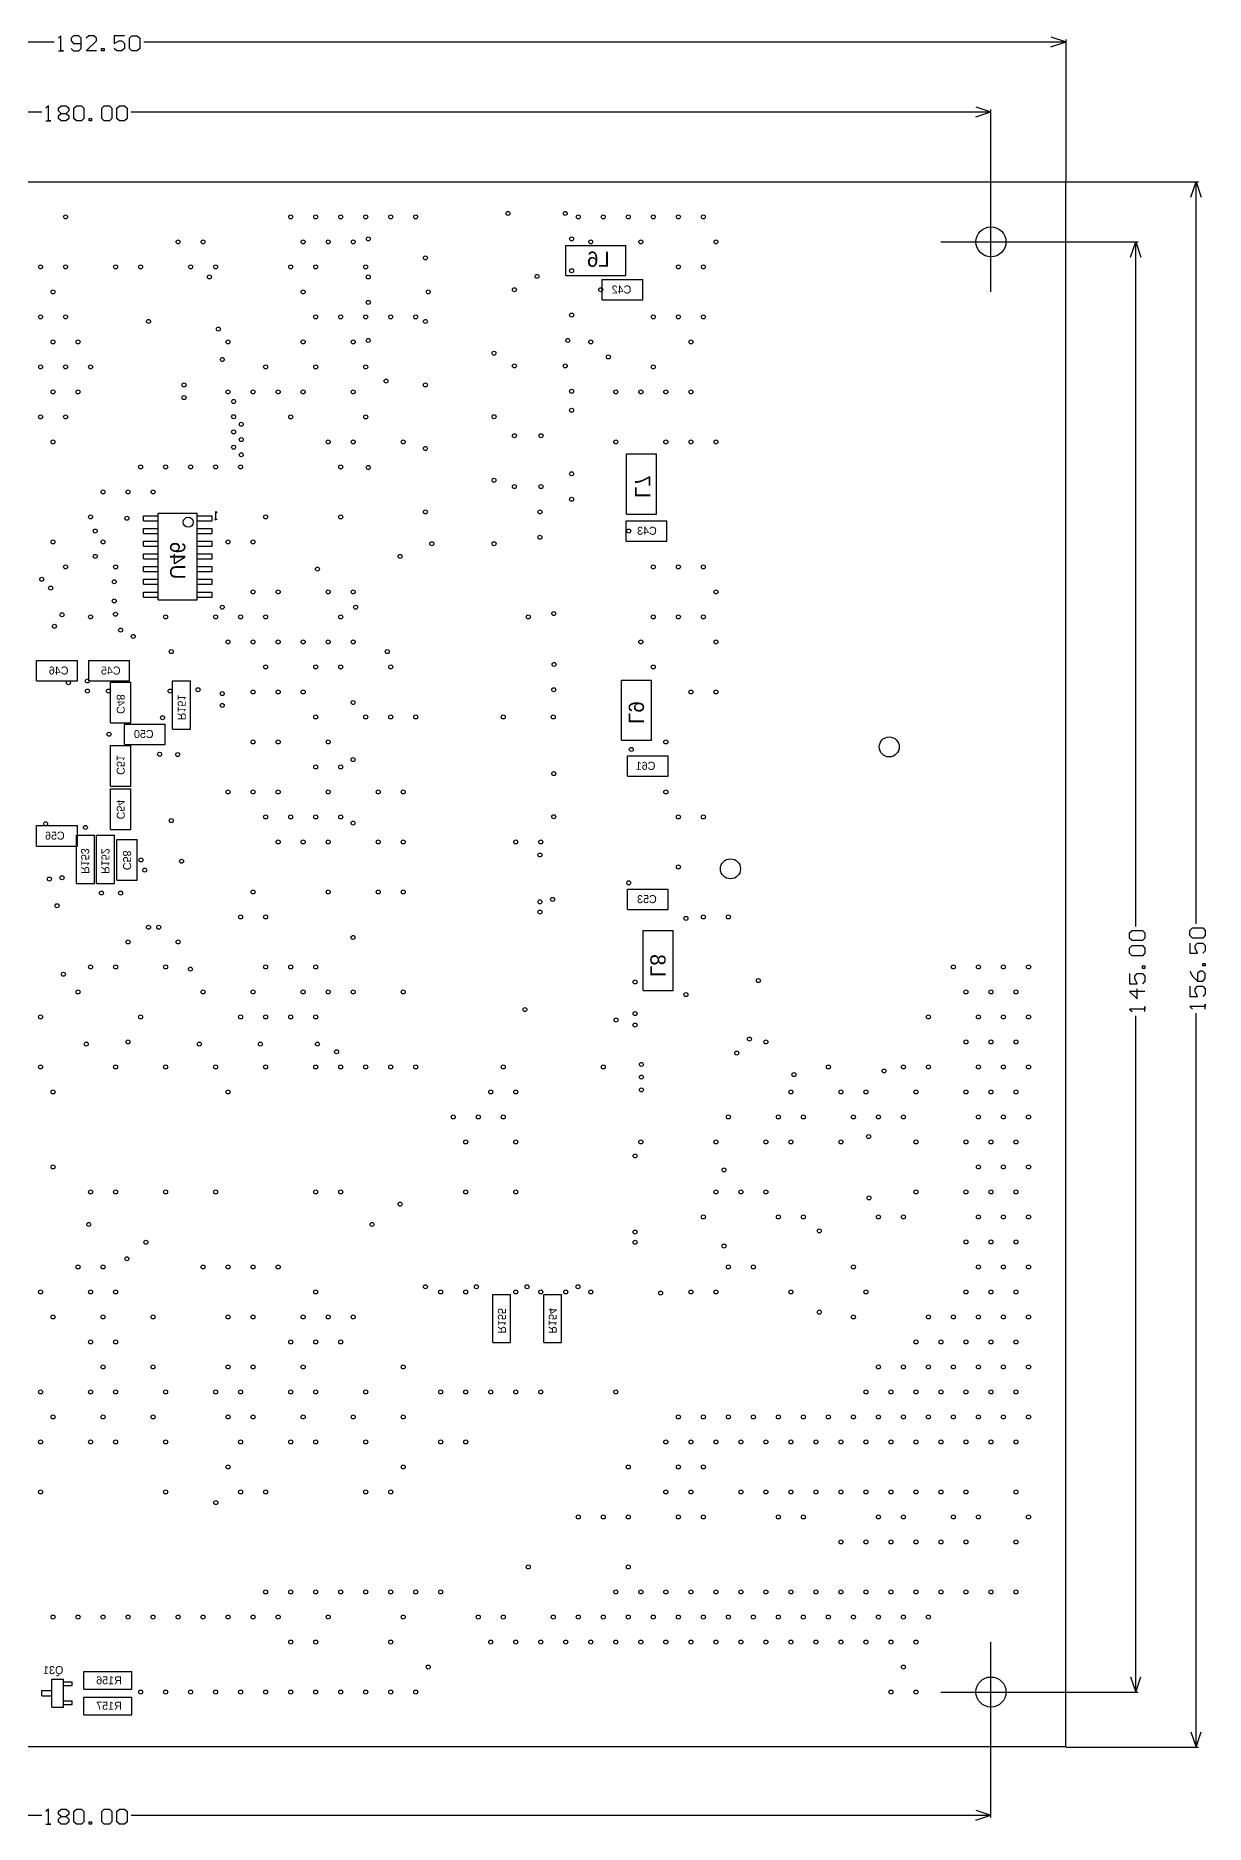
# Model space of a CAD drawing. Header units: millimetres. Extents: x 41 to 259, y 19 to 198.
# Drawn here: x 142 to 258.9, y 19.3 to 198.1 of the extents above; entities that cross this region are included whole.
import ezdxf

# ---------------------------------------------------------------- set-up
doc = ezdxf.new("R2010")
doc.units = ezdxf.units.MM
for name, color, linetype in [('Mechanical13', 56, 'Continuous'), ('PadHoleLayer', 156, 'Continuous'), ('ViaHoleLayer', 16, 'Continuous')]:
    doc.layers.add(name, color=color, linetype=linetype)

msp = doc.modelspace()

# ---------------------------------------------------------------- linework, layer by layer
at = {"layer": 'Mechanical13'}
for p, q in [((52.5, 197.5), (143.87, 197.5)), ((144.53, 198.11), (144.28, 197.86)), ((144.53, 196.59), (144.53, 198.11)), ((145.8, 198.11), (145.55, 197.86)), ((145.55, 197.86), (145.55, 197.6)), ((145.55, 197.6), (145.8, 197.35)), ((145.55, 196.84), (145.8, 196.59)), ((146.31, 198.11), (145.8, 198.11)), ((145.8, 197.35), (146.57, 197.35)), ((146.57, 197.86), (146.31, 198.11)), ((146.31, 196.59), (146.57, 196.84)), ((146.57, 196.84), (146.57, 197.86)), ((147.33, 198.11), (147.07, 197.86)), ((147.07, 196.59), (148.09, 197.6)), ((147.84, 198.11), (147.33, 198.11)), ((148.09, 197.86), (147.84, 198.11)), ((148.09, 197.6), (148.09, 197.86)), ((148.6, 196.59), (148.6, 196.84)), ((148.6, 196.84), (148.85, 196.84)), ((148.85, 196.84), (148.85, 196.59)), ((150.88, 198.11), (149.87, 198.11)), ((149.87, 198.11), (149.87, 197.35)), ((149.87, 197.35), (150.37, 197.6)), ((150.12, 196.59), (149.87, 196.84)), ((150.37, 197.6), (150.63, 197.6)), ((150.63, 197.6), (150.88, 197.35)), ((150.88, 196.84), (150.63, 196.59)), ((150.88, 197.35), (150.88, 196.84)), ((151.39, 197.86), (151.64, 198.11)), ((151.39, 196.84), (151.39, 197.86)), ((151.64, 196.59), (151.39, 196.84)), ((151.64, 198.11), (152.15, 198.11)), ((152.15, 198.11), (152.41, 197.86)), ((152.41, 196.84), (152.15, 196.59)), ((152.41, 197.86), (152.41, 196.84)), ((152.81, 197.5), (245, 197.5)), ((243.48, 198.01), (245, 197.5)), ((243.48, 196.99), (245, 197.5)), ((245, 183.5), (245, 197.75)), ((144.28, 196.59), (144.79, 196.59)), ((144.79, 196.59), (144.53, 196.59)), ((145.8, 196.59), (146.31, 196.59)), ((148.09, 196.59), (147.07, 196.59)), ((148.85, 196.59), (148.6, 196.59)), ((150.63, 196.59), (150.12, 196.59)), ((152.15, 196.59), (151.64, 196.59)), ((57.5, 190.5), (142.62, 190.5)), ((143.28, 191.11), (143.03, 190.86)), ((143.03, 189.59), (143.54, 189.59)), ((143.28, 189.59), (143.28, 191.11)), ((143.54, 189.59), (143.28, 189.59)), ((144.3, 190.86), (144.55, 191.11)), ((144.3, 190.6), (144.3, 190.86)), ((144.55, 190.35), (144.3, 190.6)), ((144.3, 190.09), (144.55, 190.35)), ((144.3, 189.84), (144.3, 190.09)), ((144.55, 189.59), (144.3, 189.84)), ((144.55, 191.11), (145.06, 191.11)), ((144.55, 190.35), (145.06, 190.35)), ((145.06, 189.59), (144.55, 189.59)), ((145.06, 191.11), (145.32, 190.86)), ((145.32, 190.6), (145.06, 190.35)), ((145.06, 190.35), (145.32, 190.09)), ((145.32, 189.84), (145.06, 189.59)), ((145.32, 190.86), (145.32, 190.6)), ((145.32, 190.09), (145.32, 189.84)), ((145.82, 190.86), (146.08, 191.11)), ((145.82, 189.84), (145.82, 190.86)), ((146.08, 189.59), (145.82, 189.84)), ((146.08, 191.11), (146.59, 191.11)), ((146.59, 189.59), (146.08, 189.59)), ((146.59, 191.11), (146.84, 190.86)), ((146.84, 189.84), (146.59, 189.59)), ((146.84, 190.86), (146.84, 189.84)), ((147.35, 189.59), (147.35, 189.84)), ((147.35, 189.84), (147.6, 189.84)), ((147.6, 189.59), (147.35, 189.59)), ((147.6, 189.84), (147.6, 189.59)), ((148.62, 190.86), (148.87, 191.11)), ((148.62, 189.84), (148.62, 190.86)), ((148.87, 189.59), (148.62, 189.84)), ((148.87, 191.11), (149.38, 191.11)), ((149.38, 189.59), (148.87, 189.59)), ((149.38, 191.11), (149.63, 190.86)), ((149.63, 189.84), (149.38, 189.59)), ((149.63, 190.86), (149.63, 189.84)), ((150.14, 190.86), (150.39, 191.11)), ((150.14, 189.84), (150.14, 190.86)), ((150.39, 189.59), (150.14, 189.84)), ((150.39, 191.11), (150.9, 191.11)), ((150.9, 189.59), (150.39, 189.59)), ((150.9, 191.11), (151.16, 190.86)), ((151.16, 189.84), (150.9, 189.59)), ((151.16, 190.86), (151.16, 189.84)), ((151.56, 190.5), (237.5, 190.5)), ((235.98, 191.01), (237.5, 190.5)), ((235.98, 189.99), (237.5, 190.5)), ((237.5, 177.5), (237.5, 190.75)), ((52.58, 183.5), (244.98, 183.5)), ((237.5, 172.5), (237.5, 182.5)), ((244.98, 27.07), (244.98, 183.5)), ((245, 183.5), (258.25, 183.5)), ((257.49, 181.98), (258, 183.5)), ((258, 109.31), (258, 183.5)), ((258, 183.5), (258.51, 181.98)), ((194.99, 177.14), (200.99, 177.14)), ((194.99, 174.14), (194.99, 177.14)), ((200.99, 174.14), (200.99, 177.14)), ((232.5, 177.5), (242.5, 177.5)), ((237.5, 177.5), (252.22, 177.5)), ((251.46, 175.98), (251.97, 177.5)), ((251.97, 109.06), (251.97, 177.5)), ((251.97, 177.5), (252.48, 175.98)), ((194.99, 174.14), (200.99, 174.14)), ((198.63, 173.74), (202.69, 173.74)), ((198.63, 171.7), (198.63, 173.74)), ((202.69, 171.7), (202.69, 173.74)), ((198.63, 171.7), (202.69, 171.7)), ((201.07, 150.29), (201.07, 156.29)), ((201.07, 156.29), (204.07, 156.29)), ((204.07, 150.29), (204.07, 156.29)), ((154.26, 141.72), (154.26, 150.37)), ((154.26, 150.37), (158.16, 150.37)), ((158.16, 141.72), (158.16, 150.37)), ((160.01, 149.73), (160.01, 150.53)), ((160.01, 150.53), (160.15, 150.4)), ((201.07, 150.29), (204.07, 150.29)), ((152.78, 150.11), (154.26, 150.11)), ((152.78, 149.61), (152.78, 150.11)), ((152.78, 149.61), (154.26, 149.61)), ((152.78, 148.84), (154.26, 148.84)), ((152.78, 148.34), (152.78, 148.84)), ((158.16, 150.11), (159.64, 150.11)), ((158.16, 149.61), (159.64, 149.61)), ((158.16, 148.84), (159.64, 148.84)), ((159.64, 149.61), (159.64, 150.11)), ((159.64, 148.34), (159.64, 148.84)), ((160.15, 149.73), (159.88, 149.73)), ((159.88, 149.73), (160.01, 149.73)), ((201.04, 149.61), (205.1, 149.61)), ((201.04, 147.57), (201.04, 149.61)), ((205.1, 147.57), (205.1, 149.61)), ((152.78, 148.34), (154.26, 148.34)), ((152.78, 147.57), (154.26, 147.57)), ((152.78, 147.07), (152.78, 147.57)), ((152.78, 147.07), (154.26, 147.07)), ((158.16, 148.34), (159.64, 148.34)), ((158.16, 147.57), (159.64, 147.57)), ((158.16, 147.07), (159.64, 147.07)), ((159.64, 147.07), (159.64, 147.57)), ((201.04, 147.57), (205.1, 147.57)), ((152.78, 146.3), (154.26, 146.3)), ((152.78, 145.8), (152.78, 146.3)), ((152.78, 145.8), (154.26, 145.8)), ((152.78, 145.03), (154.26, 145.03)), ((152.78, 144.53), (152.78, 145.03)), ((158.16, 146.3), (159.64, 146.3)), ((158.16, 145.8), (159.64, 145.8)), ((158.16, 145.03), (159.64, 145.03)), ((159.64, 145.8), (159.64, 146.3)), ((159.64, 144.53), (159.64, 145.03)), ((152.78, 144.53), (154.26, 144.53)), ((152.78, 143.76), (154.26, 143.76)), ((152.78, 143.26), (152.78, 143.76)), ((152.78, 143.26), (154.26, 143.26)), ((158.16, 144.53), (159.64, 144.53)), ((158.16, 143.76), (159.64, 143.76)), ((158.16, 143.26), (159.64, 143.26)), ((159.64, 143.26), (159.64, 143.76)), ((152.78, 142.49), (154.26, 142.49)), ((152.78, 141.99), (152.78, 142.49)), ((152.78, 141.99), (154.26, 141.99)), ((154.26, 141.72), (158.16, 141.72)), ((158.16, 142.49), (159.64, 142.49)), ((158.16, 141.99), (159.64, 141.99)), ((159.64, 141.99), (159.64, 142.49)), ((142.11, 135.64), (146.18, 135.64)), ((142.11, 133.6), (142.11, 135.64)), ((146.18, 133.6), (146.18, 135.64)), ((147.32, 135.64), (151.38, 135.64)), ((147.32, 133.6), (147.32, 135.64)), ((151.38, 133.6), (151.38, 135.64)), ((142.11, 133.6), (146.18, 133.6)), ((147.32, 133.6), (151.38, 133.6)), ((149.48, 133.48), (151.51, 133.48)), ((149.48, 129.41), (149.48, 133.48)), ((151.51, 129.41), (151.51, 133.48)), ((155.7, 133.6), (157.48, 133.6)), ((155.7, 128.78), (155.7, 133.6)), ((157.48, 128.78), (157.48, 133.6)), ((200.56, 127.68), (200.56, 133.68)), ((200.56, 133.68), (203.56, 133.68)), ((203.56, 127.68), (203.56, 133.68)), ((149.48, 129.41), (151.51, 129.41)), ((150.88, 129.29), (154.94, 129.29)), ((150.88, 127.25), (150.88, 129.29)), ((154.94, 127.25), (154.94, 129.29)), ((155.7, 128.78), (157.48, 128.78)), ((149.48, 123.06), (149.48, 127.13)), ((149.48, 127.13), (151.51, 127.13)), ((150.88, 127.25), (154.94, 127.25)), ((151.51, 123.06), (151.51, 127.13)), ((200.56, 127.68), (203.56, 127.68)), ((201.17, 126.11), (205.23, 126.11)), ((201.17, 124.08), (201.17, 126.11)), ((205.23, 124.08), (205.23, 126.11)), ((201.17, 124.08), (205.23, 124.08)), ((149.48, 123.06), (151.51, 123.06)), ((149.48, 122.81), (151.51, 122.81)), ((149.48, 118.75), (149.48, 122.81)), ((151.51, 118.75), (151.51, 122.81)), ((142.11, 119.13), (146.18, 119.13)), ((142.11, 117.09), (142.11, 119.13)), ((146.1, 118.18), (147.88, 118.18)), ((146.1, 113.35), (146.1, 118.18)), ((146.18, 117.09), (146.18, 119.13)), ((147.88, 113.35), (147.88, 118.18)), ((148.1, 118.18), (149.88, 118.18)), ((148.1, 113.35), (148.1, 118.18)), ((149.48, 118.75), (151.51, 118.75)), ((149.88, 113.35), (149.88, 118.18)), ((142.11, 117.09), (146.18, 117.09)), ((150.11, 113.67), (150.11, 117.73)), ((150.11, 117.73), (152.15, 117.73)), ((152.15, 113.67), (152.15, 117.73)), ((146.1, 113.35), (147.88, 113.35)), ((148.1, 113.35), (149.88, 113.35)), ((150.11, 113.67), (152.15, 113.67)), ((201.17, 112.78), (205.23, 112.78)), ((201.17, 110.74), (201.17, 112.78)), ((205.23, 110.74), (205.23, 112.78)), ((201.17, 110.74), (205.23, 110.74)), ((202.72, 102.66), (202.72, 108.66)), ((202.72, 108.66), (205.72, 108.66)), ((205.72, 102.66), (205.72, 108.66)), ((251.36, 108.4), (251.61, 108.66)), ((251.36, 107.89), (251.36, 108.4)), ((251.61, 107.64), (251.36, 107.89)), ((251.61, 108.66), (252.63, 108.66)), ((252.63, 107.64), (251.61, 107.64)), ((252.63, 108.66), (252.88, 108.4)), ((252.88, 107.89), (252.63, 107.64)), ((252.88, 108.4), (252.88, 107.89)), ((257.39, 108.65), (257.64, 108.91)), ((257.39, 108.14), (257.39, 108.65)), ((257.64, 107.89), (257.39, 108.14)), ((257.39, 107.38), (257.39, 106.37)), ((257.64, 108.91), (258.66, 108.91)), ((258.66, 107.89), (257.64, 107.89)), ((257.9, 107.13), (258.15, 107.38)), ((258.15, 107.38), (258.66, 107.38)), ((258.66, 108.91), (258.91, 108.65)), ((258.91, 108.14), (258.66, 107.89)), ((258.66, 107.38), (258.91, 107.13)), ((258.91, 108.65), (258.91, 108.14)), ((251.36, 106.88), (251.61, 107.13)), ((251.36, 106.37), (251.36, 106.88)), ((251.61, 106.12), (251.36, 106.37)), ((251.61, 107.13), (252.63, 107.13)), ((252.63, 106.12), (251.61, 106.12)), ((252.63, 107.13), (252.88, 106.88)), ((252.88, 106.37), (252.63, 106.12)), ((252.88, 106.88), (252.88, 106.37)), ((257.39, 106.37), (258.15, 106.37)), ((257.9, 106.87), (257.9, 107.13)), ((258.15, 106.37), (257.9, 106.87)), ((258.91, 106.62), (258.66, 106.37)), ((258.91, 107.13), (258.91, 106.62)), ((251.36, 104.34), (251.36, 103.32)), ((251.87, 104.09), (252.12, 104.34)), ((251.87, 103.83), (251.87, 104.09)), ((252.12, 103.32), (251.87, 103.83)), ((252.12, 104.34), (252.63, 104.34)), ((252.63, 104.85), (252.63, 105.1)), ((252.63, 105.1), (252.88, 105.1)), ((252.88, 104.85), (252.63, 104.85)), ((252.63, 104.34), (252.88, 104.09)), ((252.88, 105.1), (252.88, 104.85)), ((252.88, 104.09), (252.88, 103.58)), ((257.39, 104.59), (257.64, 104.08)), ((257.64, 104.08), (258.15, 103.57)), ((258.41, 104.59), (258.15, 104.34)), ((258.15, 104.34), (258.15, 103.57)), ((258.66, 104.59), (258.41, 104.59)), ((258.66, 105.1), (258.66, 105.35)), ((258.66, 105.35), (258.91, 105.35)), ((258.91, 105.1), (258.66, 105.1)), ((258.91, 104.34), (258.66, 104.59)), ((258.66, 103.57), (258.91, 103.83)), ((258.91, 105.35), (258.91, 105.1)), ((258.91, 103.83), (258.91, 104.34)), ((202.72, 102.66), (205.72, 102.66)), ((251.36, 103.32), (252.12, 103.32)), ((252.88, 102.56), (251.36, 102.56)), ((251.36, 102.56), (252.12, 101.8)), ((252.12, 101.8), (252.12, 102.82)), ((252.88, 103.58), (252.63, 103.32)), ((257.39, 103.07), (257.39, 102.05)), ((257.39, 102.05), (258.15, 102.05)), ((257.9, 102.81), (258.15, 103.07)), ((257.9, 102.56), (257.9, 102.81)), ((258.15, 102.05), (257.9, 102.56)), ((258.15, 103.57), (258.66, 103.57)), ((258.15, 103.07), (258.66, 103.07)), ((258.66, 103.07), (258.91, 102.81)), ((258.91, 102.3), (258.66, 102.05)), ((258.91, 102.81), (258.91, 102.3)), ((252.88, 100.78), (251.36, 100.78)), ((251.36, 100.78), (251.61, 100.53)), ((252.88, 100.53), (252.88, 101.04)), ((252.88, 101.04), (252.88, 100.78)), ((258.91, 101.03), (257.39, 101.03)), ((257.39, 101.03), (257.64, 100.78)), ((258, 27), (258, 100.37)), ((258.91, 100.78), (258.91, 101.29)), ((258.91, 101.29), (258.91, 101.03)), ((251.97, 32.5), (251.97, 100.12)), ((187.71, 72.26), (189.48, 72.26)), ((187.71, 67.44), (187.71, 72.26)), ((189.48, 67.44), (189.48, 72.26)), ((192.79, 72.26), (194.56, 72.26)), ((192.79, 67.44), (192.79, 72.26)), ((194.56, 67.44), (194.56, 72.26)), ((187.71, 67.44), (189.48, 67.44)), ((192.79, 67.44), (194.56, 67.44)), ((237.5, 27.5), (237.5, 37.5)), ((146.81, 32.77), (146.81, 34.54)), ((146.81, 34.54), (151.64, 34.54)), ((151.64, 32.77), (151.64, 34.54)), ((251.46, 34.02), (251.97, 32.5)), ((251.97, 32.5), (252.48, 34.02)), ((142.62, 32.64), (143.64, 32.64)), ((142.62, 32.13), (142.62, 32.64)), ((143.64, 33.78), (144.78, 33.78)), ((143.64, 30.99), (143.64, 33.78)), ((144.78, 30.99), (144.78, 33.78)), ((144.78, 33.53), (145.67, 33.53)), ((144.78, 33.15), (145.67, 33.15)), ((145.67, 33.15), (145.67, 33.53)), ((146.81, 32.77), (151.64, 32.77)), ((232.5, 32.5), (242.5, 32.5)), ((237.5, 19.94), (237.5, 32.5)), ((237.5, 32.5), (252.22, 32.5)), ((142.62, 32.13), (143.64, 32.13)), ((143.64, 30.99), (144.78, 30.99)), ((144.78, 31.62), (145.67, 31.62)), ((144.78, 31.24), (145.67, 31.24)), ((145.67, 31.24), (145.67, 31.62)), ((146.81, 32), (151.64, 32)), ((146.81, 30.23), (146.81, 32)), ((151.64, 30.23), (151.64, 32)), ((146.81, 30.23), (151.64, 30.23)), ((52.5, 27.05), (244.97, 27.05)), ((244.97, 27.05), (244.98, 27.07)), ((245, 27), (258.25, 27)), ((257.49, 28.52), (258, 27)), ((258, 27), (258.51, 28.52)), ((57.5, 20.19), (142.62, 20.19)), ((143.28, 20.8), (143.03, 20.55)), ((143.28, 19.28), (143.28, 20.8)), ((144.3, 20.55), (144.55, 20.8)), ((144.3, 20.29), (144.3, 20.55)), ((144.55, 20.04), (144.3, 20.29)), ((144.3, 19.79), (144.55, 20.04)), ((144.3, 19.53), (144.3, 19.79)), ((144.55, 20.8), (145.06, 20.8)), ((144.55, 20.04), (145.06, 20.04)), ((145.06, 20.8), (145.32, 20.55)), ((145.32, 20.29), (145.06, 20.04)), ((145.06, 20.04), (145.32, 19.79)), ((145.32, 20.55), (145.32, 20.29)), ((145.32, 19.79), (145.32, 19.53)), ((145.82, 20.55), (146.08, 20.8)), ((145.82, 19.53), (145.82, 20.55)), ((146.08, 20.8), (146.59, 20.8)), ((146.59, 20.8), (146.84, 20.55)), ((146.84, 20.55), (146.84, 19.53)), ((148.62, 20.55), (148.87, 20.8)), ((148.62, 19.53), (148.62, 20.55)), ((148.87, 20.8), (149.38, 20.8)), ((149.38, 20.8), (149.63, 20.55)), ((149.63, 20.55), (149.63, 19.53)), ((150.14, 20.55), (150.39, 20.8)), ((150.14, 19.53), (150.14, 20.55)), ((150.39, 20.8), (150.9, 20.8)), ((150.9, 20.8), (151.16, 20.55)), ((151.16, 20.55), (151.16, 19.53)), ((151.56, 20.19), (237.5, 20.19)), ((235.98, 20.7), (237.5, 20.19)), ((235.98, 19.68), (237.5, 20.19)), ((143.03, 19.28), (143.54, 19.28)), ((143.54, 19.28), (143.28, 19.28)), ((144.55, 19.28), (144.3, 19.53)), ((145.06, 19.28), (144.55, 19.28)), ((145.32, 19.53), (145.06, 19.28)), ((146.08, 19.28), (145.82, 19.53)), ((146.59, 19.28), (146.08, 19.28)), ((146.84, 19.53), (146.59, 19.28)), ((147.35, 19.28), (147.35, 19.53)), ((147.35, 19.53), (147.6, 19.53)), ((147.6, 19.28), (147.35, 19.28)), ((147.6, 19.53), (147.6, 19.28)), ((148.87, 19.28), (148.62, 19.53)), ((149.38, 19.28), (148.87, 19.28)), ((149.63, 19.53), (149.38, 19.28)), ((150.39, 19.28), (150.14, 19.53)), ((150.9, 19.28), (150.39, 19.28)), ((151.16, 19.53), (150.9, 19.28))]:
    msp.add_line(p, q, dxfattribs=at)
for centre, radius in [((237.5, 177.5), 1.5), ((157.26, 149.47), 0.5), ((237.5, 32.5), 1.5)]:
    msp.add_circle(centre, radius, dxfattribs=at)
at = {"layer": 'PadHoleLayer'}
for centre in [(237.5, 177.5), (237.5, 32.5)]:
    msp.add_circle(centre, 1.5, dxfattribs=at)
at = {"layer": 'ViaHoleLayer'}
for centre, radius in [((145, 180), 0.2), ((167.5, 180), 0.2), ((170, 180), 0.2), ((172.5, 180), 0.2), ((175, 180), 0.2), ((177.5, 180), 0.2), ((180, 180), 0.2), ((189.23, 180.34), 0.2), ((194.94, 180.34), 0.2), ((196.25, 180), 0.2), ((198.75, 180), 0.2), ((201.25, 180), 0.2), ((203.75, 180), 0.2), ((206.25, 180), 0.2), ((208.75, 180), 0.2), ((156.25, 177.5), 0.2), ((158.75, 177.5), 0.2), ((168.75, 177.5), 0.2), ((171.25, 177.5), 0.2), ((173.75, 177.5), 0.2), ((175.26, 177.8), 0.2), ((195.58, 177.8), 0.2), ((197.5, 177.5), 0.2), ((202.5, 177.5), 0.2), ((210, 177.5), 0.2), ((180.97, 175.9), 0.2), ((142.5, 175), 0.2), ((145, 175), 0.2), ((150, 175), 0.2), ((152.5, 175), 0.2), ((157.5, 175), 0.2), ((159.38, 173.99), 0.2), ((160, 175), 0.2), ((167.5, 175), 0.2), ((170, 175), 0.2), ((175, 175), 0.2), ((175.26, 173.99), 0.2), ((192.13, 174.04), 0.2), ((195.58, 174.62), 0.2), ((206.25, 175), 0.2), ((208.75, 175), 0.2), ((143.75, 172.5), 0.2), ((168.75, 172.5), 0.2), ((181.25, 172.5), 0.2), ((189.87, 172.72), 0.2), ((198.5, 172.72), 0.2), ((142.5, 170), 0.2), ((145, 170), 0.2), ((170, 170), 0.2), ((172.5, 170), 0.2), ((175, 170), 0.2), ((175.26, 171.45), 0.2), ((177.5, 170), 0.2), ((180, 170), 0.2), ((195.58, 170.18), 0.2), ((203.75, 170), 0.2), ((206.25, 170), 0.2), ((208.75, 170), 0.2), ((153.29, 169.54), 0.2), ((160.27, 168.78), 0.2), ((180.97, 169.54), 0.2), ((143.75, 167.5), 0.2), ((146.25, 167.5), 0.2), ((161.25, 167.5), 0.2), ((168.75, 167.5), 0.2), ((173.75, 167.5), 0.2), ((175.26, 167.64), 0.2), ((187.82, 166.37), 0.2), ((195.2, 167.64), 0.2), ((197.5, 167.5), 0.2), ((207.5, 167.5), 0.2), ((142.5, 165), 0.2), ((145, 165), 0.2), ((147.5, 165), 0.2), ((160.66, 165.74), 0.2), ((165, 165), 0.2), ((170, 165), 0.2), ((175, 165), 0.2), ((189.87, 165.1), 0.2), ((194.94, 165.1), 0.2), ((199.26, 165.99), 0.2), ((203.75, 165), 0.2), ((156.84, 163.19), 0.2), ((177.04, 163.58), 0.2), ((180.97, 163.19), 0.2), ((195.58, 162.56), 0.2), ((143.75, 162.5), 0.2), ((146.25, 162.5), 0.2), ((156.84, 161.93), 0.2), ((161.25, 162.5), 0.2), ((161.8, 161.54), 0.2), ((163.75, 162.5), 0.2), ((166.25, 162.5), 0.2), ((168.75, 162.5), 0.2), ((173.75, 162.5), 0.2), ((200, 162.5), 0.2), ((202.5, 162.5), 0.2), ((205, 162.5), 0.2), ((207.5, 162.5), 0.2), ((142.5, 160), 0.2), ((145, 160), 0.2), ((161.8, 160.02), 0.2), ((162.56, 159.26), 0.2), ((167.5, 160), 0.2), ((175, 160), 0.2), ((187.83, 160.02), 0.2), ((195.58, 160.66), 0.2), ((143.75, 157.5), 0.2), ((161.8, 158.5), 0.2), ((162.56, 157.73), 0.2), ((171.25, 157.5), 0.2), ((173.75, 157.5), 0.2), ((178.75, 157.5), 0.2), ((189.87, 158.12), 0.2), ((192.53, 158.12), 0.2), ((200, 157.5), 0.2), ((205, 157.5), 0.2), ((207.5, 157.5), 0.2), ((210, 157.5), 0.2), ((161.8, 156.97), 0.2), ((162.56, 156.21), 0.2), ((180.97, 156.84), 0.2), ((152.5, 155), 0.2), ((155, 155), 0.2), ((157.5, 155), 0.2), ((160, 155), 0.2), ((162.5, 155), 0.2), ((172.5, 155), 0.2), ((175.26, 154.94), 0.2), ((187.83, 153.67), 0.2), ((195.58, 154.31), 0.2), ((148.75, 152.5), 0.2), ((151.25, 152.5), 0.2), ((153.75, 152.5), 0.2), ((189.87, 153.03), 0.2), ((192.53, 153.03), 0.2), ((180.97, 150.5), 0.2), ((192.41, 150.5), 0.2), ((195.58, 151.76), 0.2), ((147.5, 150), 0.2), ((147.96, 148.59), 0.2), ((151.13, 149.86), 0.2), ((165, 150), 0.2), ((172.5, 150), 0.2), ((201.29, 148.59), 0.2), ((143.75, 147.5), 0.2), ((148.75, 147.5), 0.2), ((161.25, 147.5), 0.2), ((163.75, 147.5), 0.2), ((181.61, 147.32), 0.2), ((187.83, 147.32), 0.2), ((192.41, 147.96), 0.2), ((145, 145), 0.2), ((147.96, 146.05), 0.2), ((150, 145), 0.2), ((170.18, 144.78), 0.2), ((178.44, 146.05), 0.2), ((203.75, 145), 0.2), ((206.25, 145), 0.2), ((208.75, 145), 0.2), ((142.62, 143.76), 0.2), ((143.51, 142.88), 0.2), ((149.86, 143.51), 0.2), ((149.86, 141.6), 0.2), ((163.75, 142.5), 0.2), ((166.25, 142.5), 0.2), ((171.25, 142.5), 0.2), ((173.75, 142.5), 0.2), ((210, 142.5), 0.2), ((144.65, 140.21), 0.2), ((147.5, 140), 0.2), ((149.99, 140.27), 0.2), ((155, 140), 0.2), ((160, 140), 0.2), ((160.66, 140.97), 0.2), ((162.5, 140), 0.2), ((165, 140), 0.2), ((172.5, 140), 0.2), ((173.99, 140.97), 0.2), ((191.25, 140), 0.2), ((193.8, 140.34), 0.2), ((203.75, 140), 0.2), ((206.25, 140), 0.2), ((208.75, 140), 0.2), ((143.89, 139.06), 0.2), ((150.5, 138.68), 0.2), ((151.76, 138.05), 0.2), ((161.25, 137.5), 0.2), ((163.75, 137.5), 0.2), ((166.25, 137.5), 0.2), ((168.75, 137.5), 0.2), ((171.25, 137.5), 0.2), ((173.75, 137.5), 0.2), ((202.5, 137.5), 0.2), ((210, 137.5), 0.2), ((155.57, 136.53), 0.2), ((177.16, 136.53), 0.2), ((165, 135), 0.2), ((170, 135), 0.2), ((172.5, 135), 0.2), ((177.5, 135), 0.2), ((193.83, 135.25), 0.2), ((203.75, 135), 0.2), ((145.29, 133.42), 0.2), ((147.19, 133.6), 0.2), ((147.19, 132.59), 0.2), ((149.29, 132.59), 0.2), ((155.45, 132.59), 0.2), ((158.24, 132.72), 0.2), ((160.66, 132.33), 0.2), ((163.75, 132.5), 0.2), ((166.25, 132.5), 0.2), ((168.75, 132.5), 0.2), ((193.8, 132.72), 0.2), ((207.5, 132.5), 0.2), ((210, 132.5), 0.2), ((160.66, 131.15), 0.2), ((173.74, 131.44), 0.2), ((154.69, 129.92), 0.2), ((170, 130), 0.2), ((175, 130), 0.2), ((177.5, 130), 0.2), ((180, 130), 0.2), ((188.75, 130), 0.2), ((193.75, 130), 0.2), ((149.35, 128.27), 0.2), ((163.75, 127.5), 0.2), ((166.25, 127.5), 0.2), ((171.25, 127.5), 0.2), ((205, 127.5), 0.2), ((227.33, 127), 1), ((154.4, 126.27), 0.2), ((156.21, 126.24), 0.2), ((170, 125), 0.2), ((172.5, 125), 0.2), ((173.74, 125.73), 0.2), ((201.55, 126.75), 0.2), ((193.8, 124.33), 0.2), ((161.25, 122.5), 0.2), ((163.75, 122.5), 0.2), ((166.25, 122.5), 0.2), ((171.25, 122.5), 0.2), ((176.25, 122.5), 0.2), ((178.75, 122.5), 0.2), ((205, 122.5), 0.2), ((155.57, 119.63), 0.2), ((165, 120), 0.2), ((167.5, 120), 0.2), ((170, 120), 0.2), ((172.5, 120), 0.2), ((193.8, 120.02), 0.2), ((206.25, 120), 0.2), ((208.75, 120), 0.2), ((143, 119.31), 0.2), ((146.99, 118.95), 0.2), ((173.74, 119.38), 0.2), ((166.25, 117.5), 0.2), ((168.75, 117.5), 0.2), ((171.25, 117.5), 0.2), ((176.25, 117.5), 0.2), ((178.75, 117.5), 0.2), ((190, 117.5), 0.2), ((192.41, 116.2), 0.2), ((192.5, 117.5), 0.2), ((152.53, 115.7), 0.2), ((152.91, 114.68), 0.2), ((156.59, 115.57), 0.2), ((206.25, 115), 0.2), ((211.46, 114.81), 1), ((143.38, 113.79), 0.2), ((144.65, 113.92), 0.2), ((163.75, 112.5), 0.2), ((171.25, 112.5), 0.2), ((176.25, 112.5), 0.2), ((178.75, 112.5), 0.2), ((201.29, 113.41), 0.2), ((144.15, 111.12), 0.2), ((148.59, 112.39), 0.2), ((150.5, 112.39), 0.2), ((192.41, 111.51), 0.2), ((193.68, 111.76), 0.2), ((153.29, 108.97), 0.2), ((154.31, 108.97), 0.2), ((162.5, 110), 0.2), ((165, 110), 0.2), ((192.41, 110.49), 0.2), ((207.01, 109.86), 0.2), ((208.75, 110), 0.2), ((211.25, 110), 0.2), ((151.25, 107.5), 0.2), ((156.25, 107.5), 0.2), ((173.74, 107.95), 0.2), ((144.78, 104.27), 0.2), ((147.5, 105), 0.2), ((150, 105), 0.2), ((155, 105), 0.2), ((157.48, 104.78), 0.2), ((165, 105), 0.2), ((167.5, 105), 0.2), ((170, 105), 0.2), ((214.25, 103.63), 0.2), ((233.75, 105), 0.2), ((236.25, 105), 0.2), ((238.75, 105), 0.2), ((241.25, 105), 0.2), ((146.25, 102.5), 0.2), ((158.75, 102.5), 0.2), ((163.75, 102.5), 0.2), ((168.75, 102.5), 0.2), ((171.25, 102.5), 0.2), ((173.75, 102.5), 0.2), ((178.75, 102.5), 0.2), ((201.93, 103.5), 0.2), ((207.01, 102.23), 0.2), ((235, 102.5), 0.2), ((237.5, 102.5), 0.2), ((240, 102.5), 0.2), ((142.5, 100), 0.2), ((152.5, 100), 0.2), ((162.5, 100), 0.2), ((165, 100), 0.2), ((167.5, 100), 0.2), ((170, 100), 0.2), ((190.91, 100.74), 0.2), ((201.93, 100.33), 0.2), ((231.25, 100), 0.2), ((236.25, 100), 0.2), ((238.75, 100), 0.2), ((241.25, 100), 0.2), ((200.03, 99.69), 0.2), ((201.93, 99.19), 0.2), ((147.07, 97.28), 0.2), ((151.25, 97.5), 0.2), ((158.37, 97.28), 0.2), ((164.47, 97.28), 0.2), ((170.18, 97.28), 0.2), ((172.09, 96.52), 0.2), ((212.09, 96.39), 0.2), ((213.36, 97.79), 0.2), ((215, 97.5), 0.2), ((235, 97.5), 0.2), ((237.5, 97.5), 0.2), ((240, 97.5), 0.2), ((142.5, 95), 0.2), ((150, 95), 0.2), ((155, 95), 0.2), ((160, 95), 0.2), ((165, 95), 0.2), ((170, 95), 0.2), ((172.5, 95), 0.2), ((175, 95), 0.2), ((177.5, 95), 0.2), ((180, 95), 0.2), ((188.75, 95), 0.2), ((198.75, 95), 0.2), ((202.56, 95.25), 0.2), ((221.25, 95), 0.2), ((226.82, 94.61), 0.2), ((228.75, 95), 0.2), ((231.25, 95), 0.2), ((236.25, 95), 0.2), ((238.75, 95), 0.2), ((241.25, 95), 0.2), ((202.56, 93.98), 0.2), ((217.81, 94.23), 0.2), ((143.75, 92.5), 0.2), ((161.25, 92.5), 0.2), ((187.5, 92.5), 0.2), ((190, 92.5), 0.2), ((202.56, 92.71), 0.2), ((217.5, 92.5), 0.2), ((222.5, 92.5), 0.2), ((225, 92.5), 0.2), ((230, 92.5), 0.2), ((235, 92.5), 0.2), ((237.5, 92.5), 0.2), ((240, 92.5), 0.2), ((183.75, 90), 0.2), ((186.25, 90), 0.2), ((188.75, 90), 0.2), ((211.25, 90), 0.2), ((216.25, 90), 0.2), ((218.75, 90), 0.2), ((223.75, 90), 0.2), ((226.25, 90), 0.2), ((228.75, 90), 0.2), ((236.25, 90), 0.2), ((238.75, 90), 0.2), ((241.25, 90), 0.2), ((185, 87.5), 0.2), ((190, 87.5), 0.2), ((202.5, 87.5), 0.2), ((210, 87.5), 0.2), ((215, 87.5), 0.2), ((217.5, 87.5), 0.2), ((222.5, 87.5), 0.2), ((225.27, 88.04), 0.2), ((230, 87.5), 0.2), ((235, 87.5), 0.2), ((237.5, 87.5), 0.2), ((240, 87.5), 0.2), ((201.93, 86.11), 0.2), ((143.75, 85), 0.2), ((210.82, 84.71), 0.2), ((236.25, 85), 0.2), ((238.75, 85), 0.2), ((241.25, 85), 0.2), ((147.5, 82.5), 0.2), ((150, 82.5), 0.2), ((155, 82.5), 0.2), ((160, 82.5), 0.2), ((170, 82.5), 0.2), ((172.5, 82.5), 0.2), ((185, 82.5), 0.2), ((190, 82.5), 0.2), ((210, 82.5), 0.2), ((212.5, 82.5), 0.2), ((215, 82.5), 0.2), ((230, 82.5), 0.2), ((235, 82.5), 0.2), ((237.5, 82.5), 0.2), ((240, 82.5), 0.2), ((178.44, 81.28), 0.2), ((225.3, 81.91), 0.2), ((147.32, 79.25), 0.2), ((175.64, 79.25), 0.2), ((201.93, 78.49), 0.2), ((208.75, 80), 0.2), ((216.25, 80), 0.2), ((218.75, 80), 0.2), ((220.34, 78.61), 0.2), ((226.25, 80), 0.2), ((228.75, 80), 0.2), ((236.25, 80), 0.2), ((238.75, 80), 0.2), ((241.25, 80), 0.2), ((153.03, 77.47), 0.2), ((201.93, 77.47), 0.2), ((210.82, 77.09), 0.2), ((235, 77.5), 0.2), ((237.5, 77.5), 0.2), ((240, 77.5), 0.2), ((146.25, 75), 0.2), ((148.75, 75), 0.2), ((151.13, 75.82), 0.2), ((158.75, 75), 0.2), ((161.25, 75), 0.2), ((163.75, 75), 0.2), ((166.25, 75), 0.2), ((211.25, 75), 0.2), ((213.75, 75), 0.2), ((223.75, 75), 0.2), ((236.25, 75), 0.2), ((238.75, 75), 0.2), ((241.25, 75), 0.2), ((142.5, 72.5), 0.2), ((147.5, 72.5), 0.2), ((150, 72.5), 0.2), ((170, 72.5), 0.2), ((180.97, 73.02), 0.2), ((182.5, 72.5), 0.2), ((185, 72.5), 0.2), ((186.06, 73.02), 0.2), ((190, 72.5), 0.2), ((191.13, 73.02), 0.2), ((192.5, 72.5), 0.2), ((195, 72.5), 0.2), ((196.22, 73.02), 0.2), ((197.5, 72.5), 0.2), ((204.47, 72.39), 0.2), ((207.5, 72.5), 0.2), ((210, 72.5), 0.2), ((217.5, 72.5), 0.2), ((225, 72.5), 0.2), ((235, 72.5), 0.2), ((237.5, 72.5), 0.2), ((240, 72.5), 0.2), ((143.75, 70), 0.2), ((148.75, 70), 0.2), ((153.75, 70), 0.2), ((161.25, 70), 0.2), ((163.75, 70), 0.2), ((168.75, 70), 0.2), ((171.25, 70), 0.2), ((173.75, 70), 0.2), ((220.34, 70.48), 0.2), ((223.75, 70), 0.2), ((231.25, 70), 0.2), ((233.75, 70), 0.2), ((236.25, 70), 0.2), ((238.75, 70), 0.2), ((241.25, 70), 0.2), ((147.5, 67.5), 0.2), ((150, 67.5), 0.2), ((167.5, 67.5), 0.2), ((170, 67.5), 0.2), ((172.5, 67.5), 0.2), ((230, 67.5), 0.2), ((232.5, 67.5), 0.2), ((235, 67.5), 0.2), ((237.5, 67.5), 0.2), ((240, 67.5), 0.2), ((148.75, 65), 0.2), ((153.75, 65), 0.2), ((161.25, 65), 0.2), ((163.75, 65), 0.2), ((168.75, 65), 0.2), ((178.75, 65), 0.2), ((226.25, 65), 0.2), ((228.75, 65), 0.2), ((231.25, 65), 0.2), ((233.75, 65), 0.2), ((236.25, 65), 0.2), ((238.75, 65), 0.2), ((241.25, 65), 0.2), ((142.5, 62.5), 0.2), ((147.5, 62.5), 0.2), ((150, 62.5), 0.2), ((155, 62.5), 0.2), ((160, 62.5), 0.2), ((162.5, 62.5), 0.2), ((167.5, 62.5), 0.2), ((170, 62.5), 0.2), ((175, 62.5), 0.2), ((182.5, 62.5), 0.2), ((185, 62.5), 0.2), ((187.5, 62.5), 0.2), ((190, 62.5), 0.2), ((192.5, 62.5), 0.2), ((200, 62.5), 0.2), ((225, 62.5), 0.2), ((227.5, 62.5), 0.2), ((230, 62.5), 0.2), ((232.5, 62.5), 0.2), ((235, 62.5), 0.2), ((237.5, 62.5), 0.2), ((240, 62.5), 0.2), ((143.75, 60), 0.2), ((148.75, 60), 0.2), ((153.75, 60), 0.2), ((161.25, 60), 0.2), ((163.75, 60), 0.2), ((168.75, 60), 0.2), ((173.75, 60), 0.2), ((178.75, 60), 0.2), ((206.25, 60), 0.2), ((208.75, 60), 0.2), ((211.25, 60), 0.2), ((213.75, 60), 0.2), ((216.25, 60), 0.2), ((218.75, 60), 0.2), ((221.25, 60), 0.2), ((223.75, 60), 0.2), ((226.25, 60), 0.2), ((228.75, 60), 0.2), ((231.25, 60), 0.2), ((233.75, 60), 0.2), ((236.25, 60), 0.2), ((238.75, 60), 0.2), ((241.25, 60), 0.2), ((142.5, 57.5), 0.2), ((147.5, 57.5), 0.2), ((150, 57.5), 0.2), ((155, 57.5), 0.2), ((162.5, 57.5), 0.2), ((167.5, 57.5), 0.2), ((170, 57.5), 0.2), ((175, 57.5), 0.2), ((182.5, 57.5), 0.2), ((185, 57.5), 0.2), ((205, 57.5), 0.2), ((207.5, 57.5), 0.2), ((210, 57.5), 0.2), ((212.5, 57.5), 0.2), ((215, 57.5), 0.2), ((217.5, 57.5), 0.2), ((220, 57.5), 0.2), ((222.5, 57.5), 0.2), ((225, 57.5), 0.2), ((227.5, 57.5), 0.2), ((230, 57.5), 0.2), ((232.5, 57.5), 0.2), ((235, 57.5), 0.2), ((237.5, 57.5), 0.2), ((240, 57.5), 0.2), ((161.25, 55), 0.2), ((178.75, 55), 0.2), ((201.25, 55), 0.2), ((206.25, 55), 0.2), ((208.75, 55), 0.2), ((142.5, 52.5), 0.2), ((155, 52.5), 0.2), ((162.5, 52.5), 0.2), ((165, 52.5), 0.2), ((175, 52.5), 0.2), ((177.5, 52.5), 0.2), ((205, 52.5), 0.2), ((207.5, 52.5), 0.2), ((212.5, 52.5), 0.2), ((215, 52.5), 0.2), ((217.5, 52.5), 0.2), ((220, 52.5), 0.2), ((222.5, 52.5), 0.2), ((225, 52.5), 0.2), ((227.5, 52.5), 0.2), ((230, 52.5), 0.2), ((232.5, 52.5), 0.2), ((235, 52.5), 0.2), ((240, 52.5), 0.2), ((160.02, 51.44), 0.2), ((196.25, 50), 0.2), ((198.75, 50), 0.2), ((201.25, 50), 0.2), ((206.25, 50), 0.2), ((208.75, 50), 0.2), ((216.25, 50), 0.2), ((218.75, 50), 0.2), ((226.25, 50), 0.2), ((228.75, 50), 0.2), ((233.75, 50), 0.2), ((236.25, 50), 0.2), ((241.25, 50), 0.2), ((222.5, 47.5), 0.2), ((225, 47.5), 0.2), ((227.5, 47.5), 0.2), ((230, 47.5), 0.2), ((232.5, 47.5), 0.2), ((235, 47.5), 0.2), ((240, 47.5), 0.2), ((191.25, 45), 0.2), ((201.25, 45), 0.2), ((165, 42.5), 0.2), ((167.5, 42.5), 0.2), ((170, 42.5), 0.2), ((172.5, 42.5), 0.2), ((175, 42.5), 0.2), ((177.5, 42.5), 0.2), ((180, 42.5), 0.2), ((182.5, 42.5), 0.2), ((200, 42.5), 0.2), ((202.5, 42.5), 0.2), ((205, 42.5), 0.2), ((207.5, 42.5), 0.2), ((210, 42.5), 0.2), ((212.5, 42.5), 0.2), ((215, 42.5), 0.2), ((217.5, 42.5), 0.2), ((220, 42.5), 0.2), ((222.5, 42.5), 0.2), ((225, 42.5), 0.2), ((227.5, 42.5), 0.2), ((230, 42.5), 0.2), ((232.5, 42.5), 0.2), ((235, 42.5), 0.2), ((237.5, 42.5), 0.2), ((240, 42.5), 0.2), ((143.75, 40), 0.2), ((146.25, 40), 0.2), ((148.75, 40), 0.2), ((151.25, 40), 0.2), ((153.75, 40), 0.2), ((156.25, 40), 0.2), ((158.75, 40), 0.2), ((161.25, 40), 0.2), ((163.75, 40), 0.2), ((166.25, 40), 0.2), ((171.25, 40), 0.2), ((178.75, 40), 0.2), ((186.25, 40), 0.2), ((188.75, 40), 0.2), ((193.75, 40), 0.2), ((196.25, 40), 0.2), ((198.75, 40), 0.2), ((201.25, 40), 0.2), ((203.75, 40), 0.2), ((206.25, 40), 0.2), ((208.75, 40), 0.2), ((211.25, 40), 0.2), ((213.75, 40), 0.2), ((216.25, 40), 0.2), ((218.75, 40), 0.2), ((221.25, 40), 0.2), ((223.75, 40), 0.2), ((226.25, 40), 0.2), ((228.75, 40), 0.2), ((231.25, 40), 0.2), ((167.5, 37.5), 0.2), ((170, 37.5), 0.2), ((177.5, 37.5), 0.2), ((187.5, 37.5), 0.2), ((190, 37.5), 0.2), ((192.5, 37.5), 0.2), ((195, 37.5), 0.2), ((197.5, 37.5), 0.2), ((200, 37.5), 0.2), ((202.5, 37.5), 0.2), ((205, 37.5), 0.2), ((207.5, 37.5), 0.2), ((210, 37.5), 0.2), ((212.5, 37.5), 0.2), ((215, 37.5), 0.2), ((217.5, 37.5), 0.2), ((220, 37.5), 0.2), ((222.5, 37.5), 0.2), ((225, 37.5), 0.2), ((227.5, 37.5), 0.2), ((230, 37.5), 0.2), ((181.25, 35), 0.2), ((228.75, 35), 0.2), ((152.5, 32.5), 0.2), ((155, 32.5), 0.2), ((157.5, 32.5), 0.2), ((160, 32.5), 0.2), ((162.5, 32.5), 0.2), ((165, 32.5), 0.2), ((167.5, 32.5), 0.2), ((170, 32.5), 0.2), ((172.5, 32.5), 0.2), ((175, 32.5), 0.2), ((177.5, 32.5), 0.2), ((180, 32.5), 0.2), ((227.5, 32.5), 0.2), ((230, 32.5), 0.2)]:
    msp.add_circle(centre, radius, dxfattribs=at)

# ---------------------------------------------------------------- texts
at = {"layer": 'Mechanical13', "text_generation_flag": 2}
for s, height, p in [('L6', 1.524, (199.39, 175.01)), ('C42', 0.8, (201.55, 172.34)), ('C43', 0.8, (204.09, 148.21)), ('C46', 0.8, (145.29, 134.24)), ('C45', 0.8, (150.5, 134.24)), ('C50', 0.8, (153.8, 127.89)), ('C61', 0.8, (203.96, 124.71)), ('C56', 0.8, (144.91, 117.73)), ('C53', 0.8, (204.09, 111.38)), ('Q31', 0.8, (144.78, 34.29)), ('R156', 0.8, (150.62, 33.27)), ('R157', 0.8, (150.62, 30.73))]:
    msp.add_text(s, height=height, dxfattribs=at).set_placement(p)
for s, height, p in [('L7', 1.524, (201.93, 151.89)), ('U46', 1.524, (155.45, 143.76)), ('C48', 0.8, (150.11, 130.3)), ('R151', 0.8, (156.21, 129.67)), ('L9', 1.524, (201.29, 129.29)), ('C51', 0.8, (150.11, 124.21)), ('C54', 0.8, (150.11, 119.76)), ('R153', 0.8, (146.56, 114.3)), ('R152', 0.8, (148.59, 114.3)), ('C58', 0.8, (150.75, 114.68)), ('L8', 1.524, (203.45, 104.01)), ('R155', 0.8, (188.21, 68.33)), ('R154', 0.8, (193.29, 68.33))]:
    msp.add_text(s, height=height, rotation=270, dxfattribs=at).set_placement(p)

doc.saveas('drawing.dxf')
